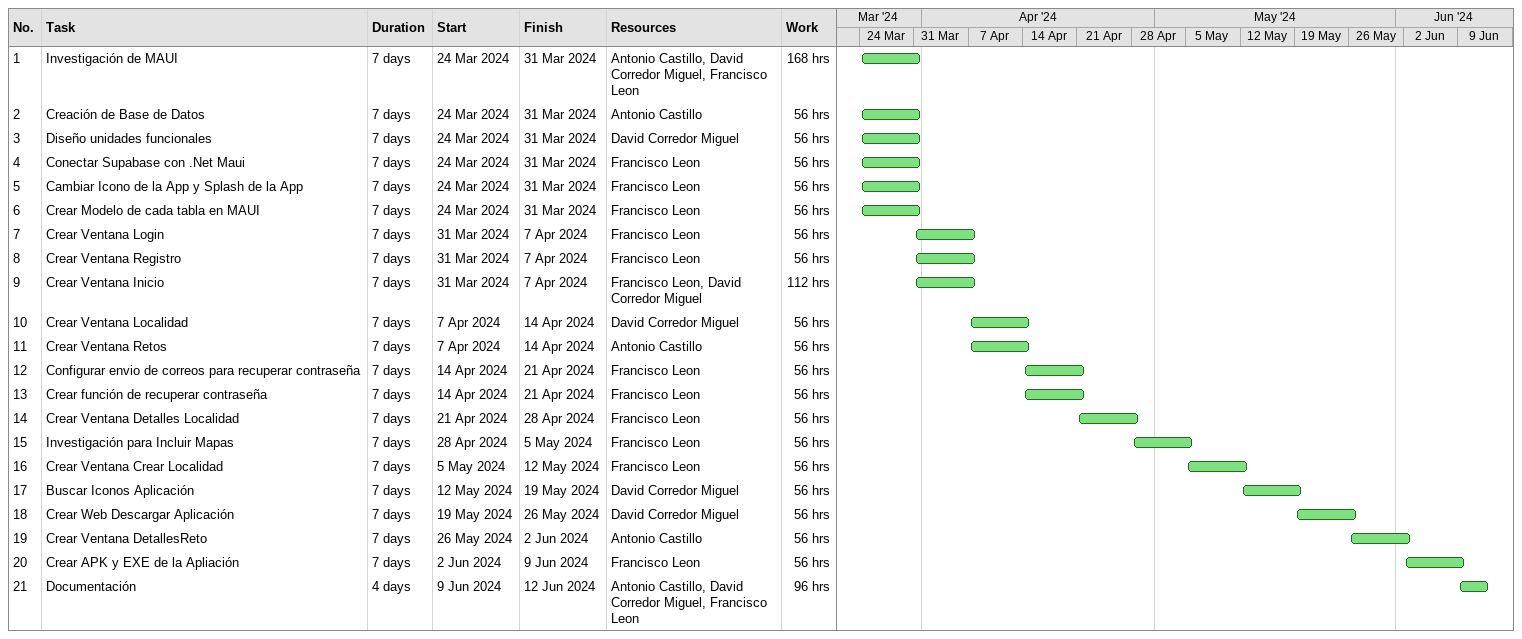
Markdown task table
| ID | Task | Duration | Start | Finish | Resources | Work (h) |
|---|---|---|---|---|---|---|
| 1 | Investigación de MAUI | 7d | 2024-03-24 | 2024-03-31 | Antonio Castillo, David Corredor Miguel, Francisco Leon | 168 |
| 2 | Creación de Base de Datos | 7d | 2024-03-24 | 2024-03-31 | Antonio Castillo | 56 |
| 3 | Diseño unidades funcionales | 7d | 2024-03-24 | 2024-03-31 | David Corredor Miguel | 56 |
| 4 | Conectar Supabase con .Net Maui | 7d | 2024-03-24 | 2024-03-31 | Francisco Leon | 56 |
| 5 | Cambiar Icono de la App y Splash de la App | 7d | 2024-03-24 | 2024-03-31 | Francisco Leon | 56 |
| 6 | Crear Modelo de cada tabla en MAUI | 7d | 2024-03-24 | 2024-03-31 | Francisco Leon | 56 |
| 7 | Crear Ventana Login | 7d | 2024-03-31 | 2024-04-07 | Francisco Leon | 56 |
| 8 | Crear Ventana Registro | 7d | 2024-03-31 | 2024-04-07 | Francisco Leon | 56 |
| 9 | Crear Ventana Inicio | 7d | 2024-03-31 | 2024-04-07 | Francisco Leon, David Corredor Miguel | 112 |
| 10 | Crear Ventana Localidad | 7d | 2024-04-07 | 2024-04-14 | David Corredor Miguel | 56 |
| 11 | Crear Ventana Retos | 7d | 2024-04-07 | 2024-04-14 | Antonio Castillo | 56 |
| 12 | Configurar envio de correos para recuperar contraseña | 7d | 2024-04-14 | 2024-04-21 | Francisco Leon | 56 |
| 13 | Crear función de recuperar contraseña | 7d | 2024-04-14 | 2024-04-21 | Francisco Leon | 56 |
| 14 | Crear Ventana Detalles Localidad | 7d | 2024-04-21 | 2024-04-28 | Francisco Leon | 56 |
| 15 | Investigación para Incluir Mapas | 7d | 2024-04-28 | 2024-05-05 | Francisco Leon | 56 |
| 16 | Crear Ventana Crear Localidad | 7d | 2024-05-05 | 2024-05-12 | Francisco Leon | 56 |
| 17 | Buscar Iconos Aplicación | 7d | 2024-05-12 | 2024-05-19 | David Corredor Miguel | 56 |
| 18 | Crear Web Descargar Aplicación | 7d | 2024-05-19 | 2024-05-26 | David Corredor Miguel | 56 |
| 19 | Crear Ventana DetallesReto | 7d | 2024-05-26 | 2024-06-02 | Antonio Castillo | 56 |
| 20 | Crear APK y EXE de la Apliación | 7d | 2024-06-02 | 2024-06-09 | Francisco Leon | 56 |
| 21 | Documentación | 4d | 2024-06-09 | 2024-06-12 | Antonio Castillo, David Corredor Miguel, Francisco Leon | 96 |
